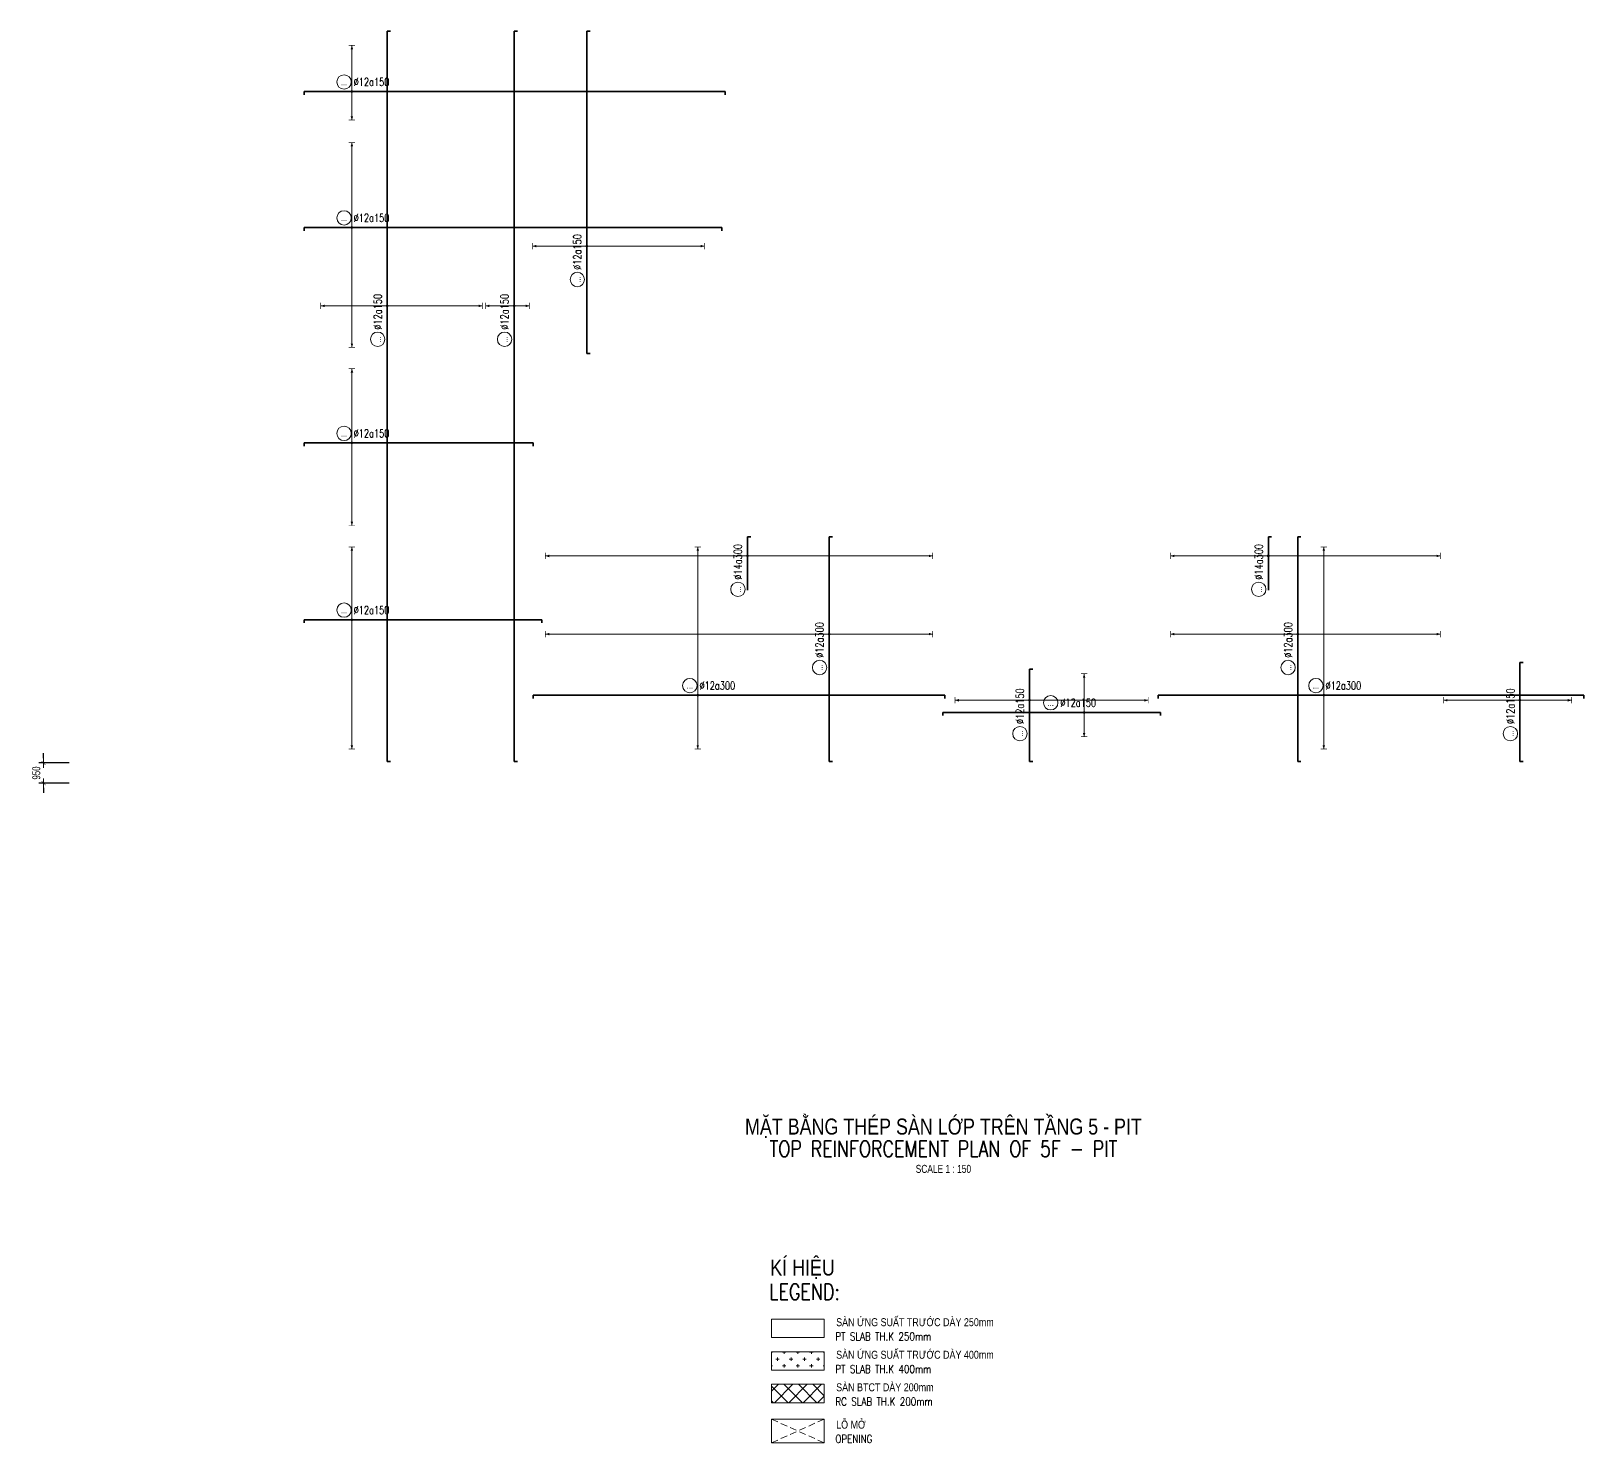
# Model space of a CAD drawing. Header units: millimetres. Extents: x 118516 to 587762, y -24154 to 43200.
# Drawn here: x 244666 to 317450, y -22973 to 43200 of the extents above; entities that cross this region are included whole.
import ezdxf
from ezdxf.enums import TextEntityAlignment as Align

# ---------------------------------------------------------------- set-up
doc = ezdxf.new("R2010")
doc.units = ezdxf.units.MM
doc.linetypes.add('DASHED2', pattern=[9.525, 6.35, -3.175])
doc.layers.get('0').update_dxf_attribs({"lineweight": 20})
doc.layers.get('Defpoints').update_dxf_attribs({"color": 151, "lineweight": 9})
for name, color, linetype, lineweight in [('NDC_S_ANNO', 7, 'Continuous', 20), ('NDC_S_DIM', 1, 'Continuous', 15), ('NDC_S_ENG TEXT', 2, 'Continuous', 20), ('NDC_S_ENG TITLE', 3, 'Continuous', 20), ('NDC_S_HATCH MATERIAL', 8, 'Continuous', 13), ('NDC_S_OPENING', 9, 'DASHED2', 13), ('NDC_S_REBAR', 4, 'Continuous', 35), ('NDC_S_SLAB', 2, 'Continuous', 20), ('NDC_S_TEXT SYMBOL', 7, 'Continuous', 20), ('NDC_S_VN TEXT', 7, 'Continuous', 20), ('NDC_S_VN TITLE', 6, 'Continuous', 35)]:
    doc.layers.add(name, color=color, linetype=linetype, lineweight=lineweight)
doc.styles.add('$0$NDC_EN TXT', font='romans.shx', dxfattribs={"width": 0.8})
doc.styles.add('ARIAL', font='arial.ttf', dxfattribs={"width": 0.8})
doc.styles.add('NDC_ANNO', font='', dxfattribs={"width": 0.8})
doc.styles.add('NDC_DIM', font='', dxfattribs={"width": 0.75})
doc.styles.add('NDC_EN TXT', font='romans.shx', dxfattribs={"width": 0.8})
doc.styles.add('NDC_VIE TXT', font='arial.ttf', dxfattribs={"width": 0.8})
doc.styles.get('NDC_ANNO').set_extended_font_data('Dotum')
doc.styles.get('NDC_DIM').set_extended_font_data('Dotum')
doc.dimstyles.new('NDC_dim_150', dxfattribs={"dimscale": 150, "dimtxt": 2.5, "dimasz": 1.5, "dimexe": 1.5, "dimexo": 2.5, "dimgap": 1, "dimtad": 1, "dimdec": 0, "dimzin": 0, "dimdsep": 46, "dimtxsty": 'NDC_DIM', "dimblk": 'DIMMARK', "dimcen": 0.09, "dimdle": 1.2, "dimclrd": 1, "dimclre": 1, "dimclrt": 3, "dimadec": 0, "dimazin": 0, "dimtfac": 1, "dimtdec": 0, "dimtix": 1, "dimtofl": 0, "dimtmove": 0, "dimatfit": 3, "dimfxl": 8, "dimfxlon": 1, "dimtolj": 1, "dimtzin": 0, "dimarcsym": 0})

# ---------------------------------------------------------------- blocks, each defined once
blk = doc.blocks.new('DIMMARK')
at = {"layer": 'NDC_S_DIM', "color": 1}
blk.add_line((-1.5, 0), (1, 0), dxfattribs=at)
at = {"layer": 'NDC_S_DIM', "color": 2, "const_width": 0.1}
blk.add_lwpolyline([(-0.42, -0.42), (0.42, 0.42)], dxfattribs=at)
blk = doc.blocks.new('*D11')
at = {"layer": 'Defpoints', "color": 0, "ltscale": 100, "transparency": 16777216}
for p in [(245250, 8900), (249132, 8900), (252606, 7950)]:
    blk.add_point(p, dxfattribs=at)
at = {"layer": 'NDC_S_DIM', "color": 1, "lineweight": -2, "ltscale": 100, "transparency": 16777216}
for p, q in [((246450, 8900), (245025, 8900)), ((245250, 9125), (245250, 9350)), ((246450, 7950), (245025, 7950)), ((245250, 7725), (245250, 7500))]:
    blk.add_line(p, q, dxfattribs=at)
at = {"layer": 'NDC_S_DIM', "color": 1, "lineweight": -2, "ltscale": 100, "transparency": 16777216, "xscale": 225, "yscale": 225, "zscale": 225}
for p, rotation in [((245250, 8900), 270), ((245250, 7950), 90)]:
    blk.add_blockref('DIMMARK', p, dxfattribs=dict(at, rotation=rotation))
at = {"layer": 'NDC_S_DIM', "color": 3, "ltscale": 100, "transparency": 16777216, "insert": (244913, 8425), "char_height": 375, "attachment_point": 5, "rotation": 90, "style": 'NDC_DIM'}
blk.add_mtext('\\A1;950', dxfattribs=at)
blk = doc.blocks.new('*U94')
h = blk.add_hatch(color=6)
edge = h.paths.add_edge_path()
edge.add_arc((4.81, 0), 0.3, 0, 360)
at = {"layer": 'NDC_S_DIM', "color": 8}
for q in [(4.81, 88.66), (4.81, -32.34)]:
    blk.add_line((4.81, 0), q, dxfattribs=at)
for points in [[(3.81, 88.66, 0.2, 0.2, 0), (5.81, 88.66, 0, 0, 0)], [(3.81, -32.34, 0.2, 0.2, 0), (5.81, -32.34, 0, 0, 0)]]:
    blk.add_lwpolyline(points, format="xyseb", dxfattribs=at)
at = {"layer": 'NDC_S_DIM'}
blk.add_circle((-5.62, 3), 2.25, dxfattribs=at)
at = {"layer": 'NDC_S_DIM', "color": 6}
blk.add_circle((4.81, 0), 0.3, dxfattribs=at)
at = {"layer": 'NDC_S_DIM', "color": 8}
for points in [[(4.41, 87.46), (4.81, 88.66), (5.21, 87.46)], [(4.41, -31.14), (4.81, -32.34), (5.21, -31.14)]]:
    blk.add_solid(points, dxfattribs=at)
at = {"layer": 'NDC_S_REBAR'}
for p, q in [((0, 0), (-34.96, 0)), ((-34.96, 0), (-34.96, -1)), ((0, 0), (35.24, 0)), ((35.24, 0), (35.24, -1)), ((-34.96, -1), (-34.96, -1)), ((35.24, -1), (35.24, -1))]:
    blk.add_line(p, q, dxfattribs=at)
at = {"layer": 'NDC_S_VN TEXT', "style": 'ARIAL', "width": 0.8}
blk.add_attdef('KHT', text='', height=2, dxfattribs=at).set_placement((-5.62, 3), align=Align.MIDDLE_CENTER)
at = {"layer": 'NDC_S_VN TEXT', "color": 3, "style": 'NDC_EN TXT', "width": 0.75}
blk.add_attdef('DKT', (-2.62, 1.75), '', height=2.5, dxfattribs=at)
blk = doc.blocks.new('*U13')
h = blk.add_hatch(color=6)
edge = h.paths.add_edge_path()
edge.add_arc((-9.3, 0), 0.3, 0, 360)
at = {"layer": 'NDC_S_DIM', "color": 8}
for q in [(-9.3, 23.21), (-9.3, -25.79)]:
    blk.add_line((-9.3, 0), q, dxfattribs=at)
for points in [[(-10.3, 23.21, 0.2, 0.2, 0), (-8.3, 23.21, 0, 0, 0)], [(-10.3, -25.79, 0.2, 0.2, 0), (-8.3, -25.79, 0, 0, 0)]]:
    blk.add_lwpolyline(points, format="xyseb", dxfattribs=at)
at = {"layer": 'NDC_S_DIM'}
blk.add_circle((-11.76, 3), 2.25, dxfattribs=at)
at = {"layer": 'NDC_S_DIM', "color": 6}
blk.add_circle((-9.3, 0), 0.3, dxfattribs=at)
at = {"layer": 'NDC_S_DIM', "color": 8}
for points in [[(-9.7, 22.01), (-9.3, 23.21), (-8.9, 22.01)], [(-9.7, -24.59), (-9.3, -25.79), (-8.9, -24.59)]]:
    blk.add_solid(points, dxfattribs=at)
at = {"layer": 'NDC_S_REBAR'}
for p, q in [((0, 0), (-24.2, 0)), ((-24.2, 0), (-24.2, -1)), ((0, 0), (47.33, 0)), ((47.33, 0), (47.33, -1)), ((-24.2, -1), (-24.2, -1)), ((47.33, -1), (47.33, -1))]:
    blk.add_line(p, q, dxfattribs=at)
at = {"layer": 'NDC_S_VN TEXT', "style": 'ARIAL', "width": 0.8}
blk.add_attdef('KHT', text='', height=2, dxfattribs=at).set_placement((-11.76, 3), align=Align.MIDDLE_CENTER)
at = {"layer": 'NDC_S_VN TEXT', "color": 3, "style": 'NDC_EN TXT', "width": 0.75}
blk.add_attdef('DKT', (-8.76, 1.75), '', height=2.5, dxfattribs=at)
blk = doc.blocks.new('*U92')
h = blk.add_hatch(color=6)
edge = h.paths.add_edge_path()
edge.add_arc((4.81, 0), 0.3, 0, 360)
at = {"layer": 'NDC_S_DIM', "color": 8}
for q in [(4.81, 20.79), (4.81, -29.74)]:
    blk.add_line((4.81, 0), q, dxfattribs=at)
for points in [[(3.81, 20.79, 0.2, 0.2, 0), (5.81, 20.79, 0, 0, 0)], [(3.81, -29.74, 0.2, 0.2, 0), (5.81, -29.74, 0, 0, 0)]]:
    blk.add_lwpolyline(points, format="xyseb", dxfattribs=at)
at = {"layer": 'NDC_S_DIM'}
blk.add_circle((-5.62, 3), 2.25, dxfattribs=at)
at = {"layer": 'NDC_S_DIM', "color": 6}
blk.add_circle((4.81, 0), 0.3, dxfattribs=at)
at = {"layer": 'NDC_S_DIM', "color": 8}
for points in [[(4.41, 19.59), (4.81, 20.79), (5.21, 19.59)], [(4.41, -28.54), (4.81, -29.74), (5.21, -28.54)]]:
    blk.add_solid(points, dxfattribs=at)
at = {"layer": 'NDC_S_REBAR'}
for p, q in [((0, 0), (-137.51, 0)), ((-137.51, 0), (-137.51, -1)), ((0, 0), (90.69, 0)), ((90.69, 0), (90.69, -1)), ((-137.51, -1), (-137.51, -1)), ((90.69, -1), (90.69, -1))]:
    blk.add_line(p, q, dxfattribs=at)
at = {"layer": 'NDC_S_VN TEXT', "style": 'ARIAL', "width": 0.8}
blk.add_attdef('KHT', text='', height=2, dxfattribs=at).set_placement((-5.62, 3), align=Align.MIDDLE_CENTER)
at = {"layer": 'NDC_S_VN TEXT', "color": 3, "style": 'NDC_EN TXT', "width": 0.75}
blk.add_attdef('DKT', (-2.62, 1.75), '', height=2.5, dxfattribs=at)
blk = doc.blocks.new('Drawing name_symbol')
at = {"layer": 'NDC_S_ENG TITLE', "style": 'NDC_EN TXT', "width": 0.8}
blk.add_attdef('SECTDET1', text='', height=5, dxfattribs=at).set_placement((0, 1.01), align=Align.CENTER)
at = {"layer": 'NDC_S_TEXT SYMBOL', "lineweight": 25, "style": 'NDC_ANNO', "width": 0.8}
blk.add_attdef('SSCALE', text='', height=2.5, dxfattribs=at).set_placement((0, -4), align=Align.CENTER)
at = {"layer": 'NDC_S_VN TITLE', "style": 'NDC_VIE TXT', "width": 0.8}
blk.add_attdef('SECTDET2', text='', height=5, dxfattribs=at).set_placement((0, 7.97), align=Align.CENTER)
blk = doc.blocks.new('*U18')
h = blk.add_hatch(color=6)
edge = h.paths.add_edge_path()
edge.add_arc((-9.3, 0), 0.3, 0, 360)
at = {"layer": 'NDC_S_DIM', "color": 8}
for q in [(-9.3, 26.54), (-9.3, -37.46)]:
    blk.add_line((-9.3, 0), q, dxfattribs=at)
for points in [[(-10.3, 26.54, 0.2, 0.2, 0), (-8.3, 26.54, 0, 0, 0)], [(-10.3, -37.46, 0.2, 0.2, 0), (-8.3, -37.46, 0, 0, 0)]]:
    blk.add_lwpolyline(points, format="xyseb", dxfattribs=at)
at = {"layer": 'NDC_S_DIM'}
blk.add_circle((-11.76, 3), 2.25, dxfattribs=at)
at = {"layer": 'NDC_S_DIM', "color": 6}
blk.add_circle((-9.3, 0), 0.3, dxfattribs=at)
at = {"layer": 'NDC_S_DIM', "color": 8}
for points in [[(-9.7, 25.34), (-9.3, 26.54), (-8.9, 25.34)], [(-9.7, -36.26), (-9.3, -37.46), (-8.9, -36.26)]]:
    blk.add_solid(points, dxfattribs=at)
at = {"layer": 'NDC_S_REBAR'}
for p, q in [((0, 0), (-24.2, 0)), ((-24.2, 0), (-24.2, -1)), ((0, 0), (106.29, 0)), ((106.29, 0), (106.29, -1)), ((-24.2, -1), (-24.2, -1)), ((106.29, -1), (106.29, -1))]:
    blk.add_line(p, q, dxfattribs=at)
at = {"layer": 'NDC_S_VN TEXT', "style": 'ARIAL', "width": 0.8}
blk.add_attdef('KHT', text='', height=2, dxfattribs=at).set_placement((-11.76, 3), align=Align.MIDDLE_CENTER)
at = {"layer": 'NDC_S_VN TEXT', "color": 3, "style": 'NDC_EN TXT', "width": 0.75}
blk.add_attdef('DKT', (-8.76, 1.75), '', height=2.5, dxfattribs=at)
blk = doc.blocks.new('*U89')
h = blk.add_hatch(color=6)
edge = h.paths.add_edge_path()
edge.add_arc((-9.3, 0), 0.3, 0, 360)
at = {"layer": 'NDC_S_DIM', "color": 8}
for q in [(-9.3, 14.41), (-9.3, -8.92)]:
    blk.add_line((-9.3, 0), q, dxfattribs=at)
for points in [[(-10.3, 14.41, 0.2, 0.2, 0), (-8.3, 14.41, 0, 0, 0)], [(-10.3, -8.92, 0.2, 0.2, 0), (-8.3, -8.92, 0, 0, 0)]]:
    blk.add_lwpolyline(points, format="xyseb", dxfattribs=at)
at = {"layer": 'NDC_S_DIM'}
blk.add_circle((-11.76, 3), 2.25, dxfattribs=at)
at = {"layer": 'NDC_S_DIM', "color": 6}
blk.add_circle((-9.3, 0), 0.3, dxfattribs=at)
at = {"layer": 'NDC_S_DIM', "color": 8}
for points in [[(-9.7, 13.21), (-9.3, 14.41), (-8.9, 13.21)], [(-9.7, -7.72), (-9.3, -8.92), (-8.9, -7.72)]]:
    blk.add_solid(points, dxfattribs=at)
at = {"layer": 'NDC_S_REBAR'}
for p, q in [((0, 0), (-24.2, 0)), ((-24.2, 0), (-24.2, -1)), ((0, 0), (107.33, 0)), ((107.33, 0), (107.33, -1)), ((-24.2, -1), (-24.2, -1)), ((107.33, -1), (107.33, -1))]:
    blk.add_line(p, q, dxfattribs=at)
at = {"layer": 'NDC_S_VN TEXT', "style": 'ARIAL', "width": 0.8}
blk.add_attdef('KHT', text='', height=2, dxfattribs=at).set_placement((-11.76, 3), align=Align.MIDDLE_CENTER)
at = {"layer": 'NDC_S_VN TEXT', "color": 3, "style": 'NDC_EN TXT', "width": 0.75}
blk.add_attdef('DKT', (-8.76, 1.75), '', height=2.5, dxfattribs=at)
blk = doc.blocks.new('*U91')
h = blk.add_hatch(color=6)
edge = h.paths.add_edge_path()
edge.add_arc((4.81, 0), 0.3, 0, 360)
at = {"layer": 'NDC_S_DIM', "color": 8}
for q in [(4.81, 8.91), (4.81, -4.78)]:
    blk.add_line((4.81, 0), q, dxfattribs=at)
for points in [[(3.81, 8.91, 0.2, 0.2, 0), (5.81, 8.91, 0, 0, 0)], [(3.81, -4.78, 0.2, 0.2, 0), (5.81, -4.78, 0, 0, 0)]]:
    blk.add_lwpolyline(points, format="xyseb", dxfattribs=at)
at = {"layer": 'NDC_S_DIM'}
blk.add_circle((-5.62, 3), 2.25, dxfattribs=at)
at = {"layer": 'NDC_S_DIM', "color": 6}
blk.add_circle((4.81, 0), 0.3, dxfattribs=at)
at = {"layer": 'NDC_S_DIM', "color": 8}
for points in [[(4.41, 7.71), (4.81, 8.91), (5.21, 7.71)], [(4.41, -3.58), (4.81, -4.78), (5.21, -3.58)]]:
    blk.add_solid(points, dxfattribs=at)
at = {"layer": 'NDC_S_REBAR'}
for p, q in [((0, 0), (-137.51, 0)), ((-137.51, 0), (-137.51, -1)), ((0, 0), (90.69, 0)), ((90.69, 0), (90.69, -1)), ((-137.51, -1), (-137.51, -1)), ((90.69, -1), (90.69, -1))]:
    blk.add_line(p, q, dxfattribs=at)
at = {"layer": 'NDC_S_VN TEXT', "style": 'ARIAL', "width": 0.8}
blk.add_attdef('KHT', text='', height=2, dxfattribs=at).set_placement((-5.62, 3), align=Align.MIDDLE_CENTER)
at = {"layer": 'NDC_S_VN TEXT', "color": 3, "style": 'NDC_EN TXT', "width": 0.75}
blk.add_attdef('DKT', (-2.62, 1.75), '', height=2.5, dxfattribs=at)
blk = doc.blocks.new('*U90')
h = blk.add_hatch(color=6)
edge = h.paths.add_edge_path()
edge.add_arc((4.81, 0), 0.3, 0, 360)
at = {"layer": 'NDC_S_DIM', "color": 8}
for q in [(4.81, 16.97), (4.81, -36.7)]:
    blk.add_line((4.81, 0), q, dxfattribs=at)
for points in [[(3.81, 16.97, 0.2, 0.2, 0), (5.81, 16.97, 0, 0, 0)], [(3.81, -36.7, 0.2, 0.2, 0), (5.81, -36.7, 0, 0, 0)]]:
    blk.add_lwpolyline(points, format="xyseb", dxfattribs=at)
at = {"layer": 'NDC_S_DIM'}
blk.add_circle((-5.62, 3), 2.25, dxfattribs=at)
at = {"layer": 'NDC_S_DIM', "color": 6}
blk.add_circle((4.81, 0), 0.3, dxfattribs=at)
at = {"layer": 'NDC_S_DIM', "color": 8}
for points in [[(4.41, 15.77), (4.81, 16.97), (5.21, 15.77)], [(4.41, -35.5), (4.81, -36.7), (5.21, -35.5)]]:
    blk.add_solid(points, dxfattribs=at)
at = {"layer": 'NDC_S_REBAR'}
for p, q in [((0, 0), (-28.75, 0)), ((-28.75, 0), (-28.75, -1)), ((0, 0), (72.01, 0)), ((72.01, 0), (72.01, -1)), ((-28.75, -1), (-28.75, -1)), ((72.01, -1), (72.01, -1))]:
    blk.add_line(p, q, dxfattribs=at)
at = {"layer": 'NDC_S_VN TEXT', "style": 'ARIAL', "width": 0.8}
blk.add_attdef('KHT', text='', height=2, dxfattribs=at).set_placement((-5.62, 3), align=Align.MIDDLE_CENTER)
at = {"layer": 'NDC_S_VN TEXT', "color": 3, "style": 'NDC_EN TXT', "width": 0.75}
blk.add_attdef('DKT', (-2.62, 1.75), '', height=2.5, dxfattribs=at)
blk = doc.blocks.new('*U22')
h = blk.add_hatch(color=6)
edge = h.paths.add_edge_path()
edge.add_arc((4.81, 0), 0.3, 0, 360)
at = {"layer": 'NDC_S_DIM', "color": 8}
for q in [(4.81, 63.14), (4.81, -57.86)]:
    blk.add_line((4.81, 0), q, dxfattribs=at)
for points in [[(3.81, 63.14, 0.2, 0.2, 0), (5.81, 63.14, 0, 0, 0)], [(3.81, -57.86, 0.2, 0.2, 0), (5.81, -57.86, 0, 0, 0)]]:
    blk.add_lwpolyline(points, format="xyseb", dxfattribs=at)
at = {"layer": 'NDC_S_DIM'}
blk.add_circle((-5.62, 3), 2.25, dxfattribs=at)
at = {"layer": 'NDC_S_DIM', "color": 6}
blk.add_circle((4.81, 0), 0.3, dxfattribs=at)
at = {"layer": 'NDC_S_DIM', "color": 8}
for points in [[(4.41, 61.94), (4.81, 63.14), (5.21, 61.94)], [(4.41, -56.66), (4.81, -57.86), (5.21, -56.66)]]:
    blk.add_solid(points, dxfattribs=at)
at = {"layer": 'NDC_S_REBAR'}
for p, q in [((0, 0), (-5.85, 0)), ((-5.85, 0), (-5.85, 0)), ((0, 0), (10.81, 0)), ((10.81, 0), (10.81, -1)), ((-5.85, 0), (-5.85, 0)), ((10.81, -1), (10.81, -1))]:
    blk.add_line(p, q, dxfattribs=at)
at = {"layer": 'NDC_S_VN TEXT', "style": 'ARIAL', "width": 0.8}
blk.add_attdef('KHT', text='', height=2, dxfattribs=at).set_placement((-5.62, 3), align=Align.MIDDLE_CENTER)
at = {"layer": 'NDC_S_VN TEXT', "color": 3, "style": 'NDC_EN TXT', "width": 0.75}
blk.add_attdef('DKT', (-2.62, 1.75), '', height=2.5, dxfattribs=at)
blk = doc.blocks.new('*U93')
h = blk.add_hatch(color=6)
edge = h.paths.add_edge_path()
edge.add_arc((-9.3, 0), 0.3, 0, 360)
at = {"layer": 'NDC_S_DIM', "color": 8}
for q in [(-9.3, 22.77), (-9.3, -40.43)]:
    blk.add_line((-9.3, 0), q, dxfattribs=at)
for points in [[(-10.3, 22.77, 0.2, 0.2, 0), (-8.3, 22.77, 0, 0, 0)], [(-10.3, -40.43, 0.2, 0.2, 0), (-8.3, -40.43, 0, 0, 0)]]:
    blk.add_lwpolyline(points, format="xyseb", dxfattribs=at)
at = {"layer": 'NDC_S_DIM'}
blk.add_circle((-11.76, 3), 2.25, dxfattribs=at)
at = {"layer": 'NDC_S_DIM', "color": 6}
blk.add_circle((-9.3, 0), 0.3, dxfattribs=at)
at = {"layer": 'NDC_S_DIM', "color": 8}
for points in [[(-9.7, 21.57), (-9.3, 22.77), (-8.9, 21.57)], [(-9.7, -39.23), (-9.3, -40.43), (-8.9, -39.23)]]:
    blk.add_solid(points, dxfattribs=at)
at = {"layer": 'NDC_S_REBAR'}
for p, q in [((0, 0), (-24.2, 0)), ((-24.2, 0), (-24.2, -1)), ((0, 0), (50, 0)), ((50, 0), (50, -1)), ((-24.2, -1), (-24.2, -1)), ((50, -1), (50, -1))]:
    blk.add_line(p, q, dxfattribs=at)
at = {"layer": 'NDC_S_VN TEXT', "style": 'ARIAL', "width": 0.8}
blk.add_attdef('KHT', text='', height=2, dxfattribs=at).set_placement((-11.76, 3), align=Align.MIDDLE_CENTER)
at = {"layer": 'NDC_S_VN TEXT', "color": 3, "style": 'NDC_EN TXT', "width": 0.75}
blk.add_attdef('DKT', (-8.76, 1.75), '', height=2.5, dxfattribs=at)
blk = doc.blocks.new('*U95')
h = blk.add_hatch(color=6)
edge = h.paths.add_edge_path()
edge.add_arc((-9.3, 0), 0.3, 0, 360)
at = {"layer": 'NDC_S_DIM', "color": 8}
for q in [(-9.3, 46.35), (-9.3, -16.85)]:
    blk.add_line((-9.3, 0), q, dxfattribs=at)
for points in [[(-10.3, 46.35, 0.2, 0.2, 0), (-8.3, 46.35, 0, 0, 0)], [(-10.3, -16.85, 0.2, 0.2, 0), (-8.3, -16.85, 0, 0, 0)]]:
    blk.add_lwpolyline(points, format="xyseb", dxfattribs=at)
at = {"layer": 'NDC_S_DIM'}
blk.add_circle((-11.76, 3), 2.25, dxfattribs=at)
at = {"layer": 'NDC_S_DIM', "color": 6}
blk.add_circle((-9.3, 0), 0.3, dxfattribs=at)
at = {"layer": 'NDC_S_DIM', "color": 8}
for points in [[(-9.7, 45.15), (-9.3, 46.35), (-8.9, 45.15)], [(-9.7, -15.65), (-9.3, -16.85), (-8.9, -15.65)]]:
    blk.add_solid(points, dxfattribs=at)
at = {"layer": 'NDC_S_REBAR'}
for p, q in [((0, 0), (-60.72, 0)), ((-60.72, 0), (-60.72, -1)), ((0, 0), (67.94, 0)), ((67.94, 0), (67.94, -1)), ((-60.72, -1), (-60.72, -1)), ((67.94, -1), (67.94, -1))]:
    blk.add_line(p, q, dxfattribs=at)
at = {"layer": 'NDC_S_VN TEXT', "style": 'ARIAL', "width": 0.8}
blk.add_attdef('KHT', text='', height=2, dxfattribs=at).set_placement((-11.76, 3), align=Align.MIDDLE_CENTER)
at = {"layer": 'NDC_S_VN TEXT', "color": 3, "style": 'NDC_EN TXT', "width": 0.75}
blk.add_attdef('DKT', (-8.76, 1.75), '', height=2.5, dxfattribs=at)
blk = doc.blocks.new('*U96')
h = blk.add_hatch(color=6)
edge = h.paths.add_edge_path()
edge.add_arc((4.81, 0), 0.3, 0, 360)
at = {"layer": 'NDC_S_DIM', "color": 8}
for q in [(4.81, 39.74), (4.81, -44.6)]:
    blk.add_line((4.81, 0), q, dxfattribs=at)
for points in [[(3.81, 39.74, 0.2, 0.2, 0), (5.81, 39.74, 0, 0, 0)], [(3.81, -44.6, 0.2, 0.2, 0), (5.81, -44.6, 0, 0, 0)]]:
    blk.add_lwpolyline(points, format="xyseb", dxfattribs=at)
at = {"layer": 'NDC_S_DIM'}
blk.add_circle((-5.62, 3), 2.25, dxfattribs=at)
at = {"layer": 'NDC_S_DIM', "color": 6}
blk.add_circle((4.81, 0), 0.3, dxfattribs=at)
at = {"layer": 'NDC_S_DIM', "color": 8}
for points in [[(4.41, 38.54), (4.81, 39.74), (5.21, 38.54)], [(4.41, -43.4), (4.81, -44.6), (5.21, -43.4)]]:
    blk.add_solid(points, dxfattribs=at)
at = {"layer": 'NDC_S_REBAR'}
for p, q in [((0, 0), (-34.96, 0)), ((-34.96, 0), (-34.96, -1)), ((0, 0), (35.24, 0)), ((35.24, 0), (35.24, -1)), ((-34.96, -1), (-34.96, -1)), ((35.24, -1), (35.24, -1))]:
    blk.add_line(p, q, dxfattribs=at)
at = {"layer": 'NDC_S_VN TEXT', "style": 'ARIAL', "width": 0.8}
blk.add_attdef('KHT', text='', height=2, dxfattribs=at).set_placement((-5.62, 3), align=Align.MIDDLE_CENTER)
at = {"layer": 'NDC_S_VN TEXT', "color": 3, "style": 'NDC_EN TXT', "width": 0.75}
blk.add_attdef('DKT', (-2.62, 1.75), '', height=2.5, dxfattribs=at)
blk = doc.blocks.new('*U97')
h = blk.add_hatch(color=6)
edge = h.paths.add_edge_path()
edge.add_arc((4.81, 0), 0.3, 0, 360)
at = {"layer": 'NDC_S_DIM', "color": 8}
for q in [(4.81, 23.85), (4.81, -16.15)]:
    blk.add_line((4.81, 0), q, dxfattribs=at)
for points in [[(3.81, 23.85, 0.2, 0.2, 0), (5.81, 23.85, 0, 0, 0)], [(3.81, -16.15, 0.2, 0.2, 0), (5.81, -16.15, 0, 0, 0)]]:
    blk.add_lwpolyline(points, format="xyseb", dxfattribs=at)
at = {"layer": 'NDC_S_DIM'}
blk.add_circle((-5.62, 3), 2.25, dxfattribs=at)
at = {"layer": 'NDC_S_DIM', "color": 6}
blk.add_circle((4.81, 0), 0.3, dxfattribs=at)
at = {"layer": 'NDC_S_DIM', "color": 8}
for points in [[(4.41, 22.65), (4.81, 23.85), (5.21, 22.65)], [(4.41, -14.95), (4.81, -16.15), (5.21, -14.95)]]:
    blk.add_solid(points, dxfattribs=at)
at = {"layer": 'NDC_S_REBAR'}
for p, q in [((0, 0), (-14.28, 0)), ((-14.28, 0), (-14.28, -1)), ((0, 0), (16.58, 0)), ((16.58, 0), (16.58, -1)), ((-14.28, -1), (-14.28, -1)), ((16.58, -1), (16.58, -1))]:
    blk.add_line(p, q, dxfattribs=at)
at = {"layer": 'NDC_S_VN TEXT', "style": 'ARIAL', "width": 0.8}
blk.add_attdef('KHT', text='', height=2, dxfattribs=at).set_placement((-5.62, 3), align=Align.MIDDLE_CENTER)
at = {"layer": 'NDC_S_VN TEXT', "color": 3, "style": 'NDC_EN TXT', "width": 0.75}
blk.add_attdef('DKT', (-2.62, 1.75), '', height=2.5, dxfattribs=at)
blk = doc.blocks.new('*U98')
h = blk.add_hatch(color=6)
edge = h.paths.add_edge_path()
edge.add_arc((4.81, 0), 0.3, 0, 360)
at = {"layer": 'NDC_S_DIM', "color": 8}
for q in [(4.81, 23.26), (4.81, -37.07)]:
    blk.add_line((4.81, 0), q, dxfattribs=at)
for points in [[(3.81, 23.26, 0.2, 0.2, 0), (5.81, 23.26, 0, 0, 0)], [(3.81, -37.07, 0.2, 0.2, 0), (5.81, -37.07, 0, 0, 0)]]:
    blk.add_lwpolyline(points, format="xyseb", dxfattribs=at)
at = {"layer": 'NDC_S_DIM'}
blk.add_circle((-5.62, 3), 2.25, dxfattribs=at)
at = {"layer": 'NDC_S_DIM', "color": 6}
blk.add_circle((4.81, 0), 0.3, dxfattribs=at)
at = {"layer": 'NDC_S_DIM', "color": 8}
for points in [[(4.41, 22.06), (4.81, 23.26), (5.21, 22.06)], [(4.41, -35.87), (4.81, -37.07), (5.21, -35.87)]]:
    blk.add_solid(points, dxfattribs=at)
at = {"layer": 'NDC_S_REBAR'}
for p, q in [((0, 0), (-14.28, 0)), ((-14.28, 0), (-14.28, -1)), ((0, 0), (14.58, 0)), ((14.58, 0), (14.58, -1)), ((-14.28, -1), (-14.28, -1)), ((14.58, -1), (14.58, -1))]:
    blk.add_line(p, q, dxfattribs=at)
at = {"layer": 'NDC_S_VN TEXT', "style": 'ARIAL', "width": 0.8}
blk.add_attdef('KHT', text='', height=2, dxfattribs=at).set_placement((-5.62, 3), align=Align.MIDDLE_CENTER)
at = {"layer": 'NDC_S_VN TEXT', "color": 3, "style": 'NDC_EN TXT', "width": 0.75}
blk.add_attdef('DKT', (-2.62, 1.75), '', height=2.5, dxfattribs=at)
blk = doc.blocks.new('*U99')
h = blk.add_hatch(color=6)
edge = h.paths.add_edge_path()
edge.add_arc((-9.3, 0), 0.3, 0, 360)
at = {"layer": 'NDC_S_DIM', "color": 8}
for q in [(-9.3, 46.35), (-9.3, -16.85)]:
    blk.add_line((-9.3, 0), q, dxfattribs=at)
for points in [[(-10.3, 46.35, 0.2, 0.2, 0), (-8.3, 46.35, 0, 0, 0)], [(-10.3, -16.85, 0.2, 0.2, 0), (-8.3, -16.85, 0, 0, 0)]]:
    blk.add_lwpolyline(points, format="xyseb", dxfattribs=at)
at = {"layer": 'NDC_S_DIM'}
blk.add_circle((-11.76, 3), 2.25, dxfattribs=at)
at = {"layer": 'NDC_S_DIM', "color": 6}
blk.add_circle((-9.3, 0), 0.3, dxfattribs=at)
at = {"layer": 'NDC_S_DIM', "color": 8}
for points in [[(-9.7, 45.15), (-9.3, 46.35), (-8.9, 45.15)], [(-9.7, -15.65), (-9.3, -16.85), (-8.9, -15.65)]]:
    blk.add_solid(points, dxfattribs=at)
at = {"layer": 'NDC_S_REBAR'}
for p, q in [((0, 0), (-61, 0)), ((-61, 0), (-61, -1)), ((0, 0), (72, 0)), ((72, 0), (72, -1)), ((-61, -1), (-61, -1)), ((72, -1), (72, -1))]:
    blk.add_line(p, q, dxfattribs=at)
at = {"layer": 'NDC_S_VN TEXT', "style": 'ARIAL', "width": 0.8}
blk.add_attdef('KHT', text='', height=2, dxfattribs=at).set_placement((-11.76, 3), align=Align.MIDDLE_CENTER)
at = {"layer": 'NDC_S_VN TEXT', "color": 3, "style": 'NDC_EN TXT', "width": 0.75}
blk.add_attdef('DKT', (-8.76, 1.75), '', height=2.5, dxfattribs=at)
blk = doc.blocks.new('*U100')
h = blk.add_hatch(color=6)
edge = h.paths.add_edge_path()
edge.add_arc((4.81, 0), 0.3, 0, 360)
at = {"layer": 'NDC_S_DIM', "color": 8}
for q in [(4.81, 12.05), (4.81, -7.62)]:
    blk.add_line((4.81, 0), q, dxfattribs=at)
for points in [[(3.81, 12.05, 0.2, 0.2, 0), (5.81, 12.05, 0, 0, 0)], [(3.81, -7.62, 0.2, 0.2, 0), (5.81, -7.62, 0, 0, 0)]]:
    blk.add_lwpolyline(points, format="xyseb", dxfattribs=at)
at = {"layer": 'NDC_S_DIM'}
blk.add_circle((-5.62, 3), 2.25, dxfattribs=at)
at = {"layer": 'NDC_S_DIM', "color": 6}
blk.add_circle((4.81, 0), 0.3, dxfattribs=at)
at = {"layer": 'NDC_S_DIM', "color": 8}
for points in [[(4.41, 10.85), (4.81, 12.05), (5.21, 10.85)], [(4.41, -6.42), (4.81, -7.62), (5.21, -6.42)]]:
    blk.add_solid(points, dxfattribs=at)
at = {"layer": 'NDC_S_REBAR'}
for p, q in [((0, 0), (-39.35, 0)), ((-39.35, 0), (-39.35, -1)), ((0, 0), (28.65, 0)), ((28.65, 0), (28.65, -1)), ((-39.35, -1), (-39.35, -1)), ((28.65, -1), (28.65, -1))]:
    blk.add_line(p, q, dxfattribs=at)
at = {"layer": 'NDC_S_VN TEXT', "style": 'ARIAL', "width": 0.8}
blk.add_attdef('KHT', text='', height=2, dxfattribs=at).set_placement((-5.62, 3), align=Align.MIDDLE_CENTER)
at = {"layer": 'NDC_S_VN TEXT', "color": 3, "style": 'NDC_EN TXT', "width": 0.75}
blk.add_attdef('DKT', (-2.62, 1.75), '', height=2.5, dxfattribs=at)
blk = doc.blocks.new('*U101')
h = blk.add_hatch(color=6)
edge = h.paths.add_edge_path()
edge.add_arc((4.81, 0), 0.3, 0, 360)
at = {"layer": 'NDC_S_DIM', "color": 8}
for q in [(4.81, 30.55), (4.81, -53.78)]:
    blk.add_line((4.81, 0), q, dxfattribs=at)
for points in [[(3.81, 30.55, 0.2, 0.2, 0), (5.81, 30.55, 0, 0, 0)], [(3.81, -53.78, 0.2, 0.2, 0), (5.81, -53.78, 0, 0, 0)]]:
    blk.add_lwpolyline(points, format="xyseb", dxfattribs=at)
at = {"layer": 'NDC_S_DIM'}
blk.add_circle((-5.62, 3), 2.25, dxfattribs=at)
at = {"layer": 'NDC_S_DIM', "color": 6}
blk.add_circle((4.81, 0), 0.3, dxfattribs=at)
at = {"layer": 'NDC_S_DIM', "color": 8}
for points in [[(4.41, 29.35), (4.81, 30.55), (5.21, 29.35)], [(4.41, -52.58), (4.81, -53.78), (5.21, -52.58)]]:
    blk.add_solid(points, dxfattribs=at)
at = {"layer": 'NDC_S_REBAR'}
for p, q in [((0, 0), (-5.85, 0)), ((-5.85, 0), (-5.85, 0)), ((0, 0), (10.81, 0)), ((10.81, 0), (10.81, -1)), ((-5.85, 0), (-5.85, 0)), ((10.81, -1), (10.81, -1))]:
    blk.add_line(p, q, dxfattribs=at)
at = {"layer": 'NDC_S_VN TEXT', "style": 'ARIAL', "width": 0.8}
blk.add_attdef('KHT', text='', height=2, dxfattribs=at).set_placement((-5.62, 3), align=Align.MIDDLE_CENTER)
at = {"layer": 'NDC_S_VN TEXT', "color": 3, "style": 'NDC_EN TXT', "width": 0.75}
blk.add_attdef('DKT', (-2.62, 1.75), '', height=2.5, dxfattribs=at)

msp = doc.modelspace()

# ---------------------------------------------------------------- hatches: boundary and pattern name
at = {"layer": 'NDC_S_HATCH MATERIAL', "ltscale": 100}
h = msp.add_hatch(dxfattribs=at)
h.set_pattern_fill('CROSS', color=256, scale=50)
h.set_pattern_definition([(0, (75418.86, -10468.26), (317.5, 317.5), [158.75, -476.25]), (90, (75498.24, -10547.63), (-317.5, 317.5), [158.75, -476.25])])
h.paths.add_polyline_path([(279376.7, -18699.2), (279376.7, -19563.3), (281835, -19563.3), (281835, -18699.2)])
h = msp.add_hatch(dxfattribs=at)
h.set_pattern_fill('ANSI37', color=256, scale=150)
h.set_pattern_definition([(45, (83496.7, -16393.77), (-336.7596, 336.7596), []), (135, (83496.7, -16393.77), (-336.7596, -336.7596), [])])
h.paths.add_polyline_path([(279376.7, -20225.2), (279376.7, -21089.3), (281835, -21089.3), (281835, -20225.2)])

# ---------------------------------------------------------------- linework, layer by layer
at = {"layer": 'NDC_S_OPENING', "ltscale": 50}
for p, q in [((279376.7, -21858.7), (281835, -22966.9)), ((279376.7, -22966.9), (281835, -21858.7))]:
    msp.add_line(p, q, dxfattribs=at)
at = {"layer": 'NDC_S_SLAB'}
for points in [[(279376.7, -17173.2), (281835, -17173.2), (281835, -18037.3), (279376.7, -18037.3)], [(279376.7, -18699.2), (281835, -18699.2), (281835, -19563.3), (279376.7, -19563.3)], [(279376.7, -20225.2), (281835, -20225.2), (281835, -21089.3), (279376.7, -21089.3)], [(279376.7, -21858.7), (281835, -21858.7), (281835, -22966.9), (279376.7, -22966.9)]]:
    msp.add_lwpolyline(points, close=True, dxfattribs=at)

# ---------------------------------------------------------------- block references
at = {"layer": 'NDC_S_ANNO', "xscale": 150, "yscale": 150, "zscale": 150}
msp.add_blockref('Drawing name_symbol', (287428.9, -9715.1), dxfattribs=at).add_auto_attribs({'SECTDET1': 'TOP REINFORCEMENT PLAN OF 5F - PIT', 'SECTDET2': 'MẶT BẰNG THÉP SÀN LỚP TRÊN TẦNG 5 - PIT', 'SSCALE': 'SCALE 1 : 150'})
at = {"layer": 'NDC_S_REBAR', "xscale": 150, "yscale": 150, "zscale": 150, "rotation": 90}
for name, p, values in [('*U92', (261363.4, 29597), {'KHT': '...', 'DKT': '%%c12a150'}), ('*U91', (267308.4, 29597), {'KHT': '...', 'DKT': '%%c12a150'}), ('*U90', (270720, 32398.7), {'KHT': '...', 'DKT': '%%c12a150'}), ('*U94', (282074.2, 14214.6), {'KHT': '...', 'DKT': '%%c12a300'}), ('*U22', (278246.5, 17877.8), {'KHT': '...', 'DKT': '%%c14a300'}), ('*U96', (304035.3, 14214.6), {'KHT': '...', 'DKT': '%%c12a300'}), ('*U101', (302657.5, 17877.8), {'KHT': '...', 'DKT': '%%c14a300'}), ('*U98', (291464.2, 11112.6), {'KHT': '...', 'DKT': '%%c12a150'}), ('*U97', (314452.2, 11112.6), {'KHT': '...', 'DKT': '%%c12a150'})]:
    msp.add_blockref(name, p, dxfattribs=at).add_auto_attribs(values)
at = {"layer": 'NDC_S_REBAR', "xscale": 150, "yscale": 150, "zscale": 150}
for name, p, values in [('*U89', (261100.3, 40363.6), {'KHT': '...', 'DKT': '%%c12a150'}), ('*U18', (261100.3, 33994), {'KHT': '...', 'DKT': '%%c12a150'}), ('*U13', (261100.3, 23894.2), {'KHT': '...', 'DKT': '%%c12a150'}), ('*U93', (261100.3, 15609.9), {'KHT': '...', 'DKT': '%%c12a150'}), ('*U95', (277308.3, 12072.9), {'KHT': '...', 'DKT': '%%c12a300'}), ('*U99', (306650.7, 12072.9), {'KHT': '...', 'DKT': '%%c12a300'}), ('*U100', (293302.4, 11268.2), {'KHT': '...', 'DKT': '%%c12a150'})]:
    msp.add_blockref(name, p, dxfattribs=at).add_auto_attribs(values)

# ---------------------------------------------------------------- texts
at = {"layer": 'NDC_S_ENG TEXT', "style": '$0$NDC_EN TXT', "width": 0.8}
for s, height, p in [('LEGEND:', 750, (279262.3, -16268.5)), ('PT SLAB TH.K 250mm', 375, (282363.8, -18170)), ('PT SLAB TH.K 400mm', 375, (282363.8, -19696)), ('RC SLAB TH.K 200mm', 375, (282363.8, -21222)), ('OPENING', 375, (282363.8, -22973.4))]:
    msp.add_text(s, height=height, dxfattribs=at).set_placement(p)
at = {"layer": 'NDC_S_VN TEXT', "style": 'NDC_VIE TXT', "width": 0.8}
msp.add_text('KÍ HIỆU', height=750, dxfattribs=at).set_placement((279312.5, -14377.4), align=Align.TOP_LEFT)
for s, p in [('SÀN ỨNG SUẤT TRƯỚC DÀY 250mm', (282402.1, -17501.2)), ('SÀN ỨNG SUẤT TRƯỚC DÀY 400mm', (282402.1, -19027.2)), ('SÀN BTCT DÀY 200mm', (282402.1, -20553.2)), ('LỖ MỞ', (282402.1, -22304.5))]:
    msp.add_text(s, height=375, dxfattribs=at).set_placement(p)

# ---------------------------------------------------------------- dimensions: what is measured, and where the dimension line sits
at = {"layer": 'NDC_S_DIM', "ltscale": 100}
dim = msp.add_linear_dim(base=(245250, 8900), p1=(252606, 7950), p2=(249132.4, 8900), angle=90, dimstyle='NDC_dim_150', dxfattribs=at)
dim.commit()
dim.dimension.update_dxf_attribs({"geometry": '*D11', "text_midpoint": (244912.5, 8425)})

doc.saveas('drawing.dxf')
